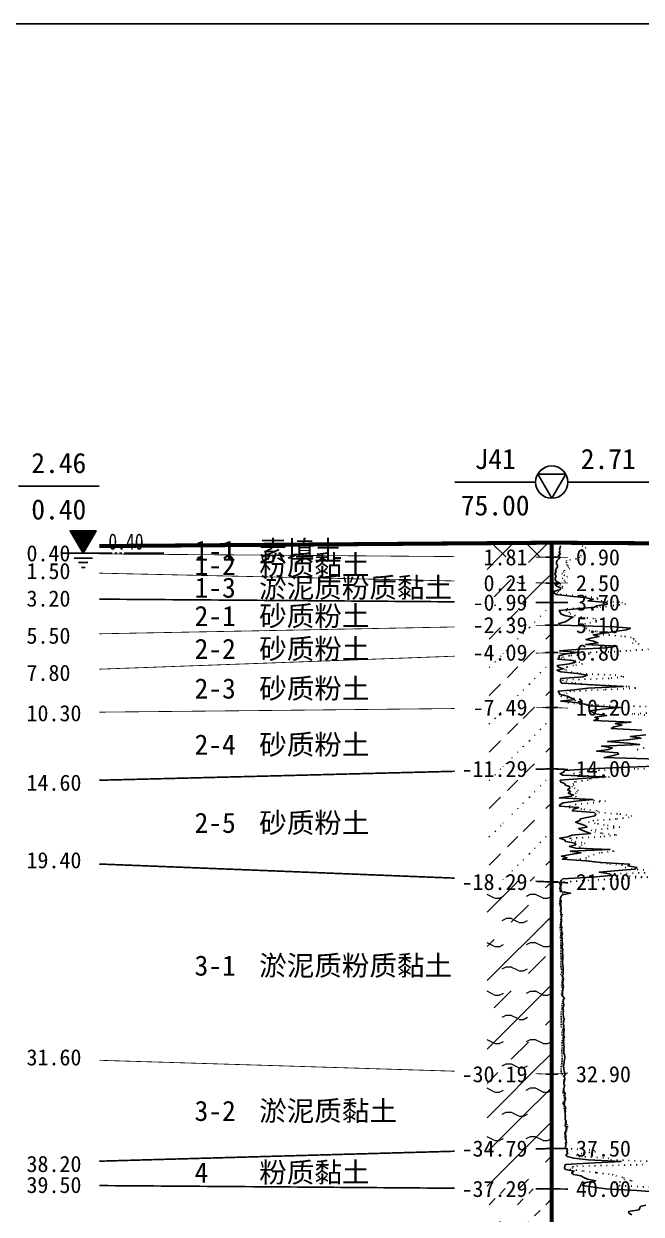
# Model space of a CAD drawing. Extents: x -37 to 3540, y -1485 to 297.
# Drawn here: x 1845.6 to 1922, y -1053.4 to -906 of the extents above; entities that cross this region are included whole.
import ezdxf
from ezdxf.enums import TextEntityAlignment as Align

# ---------------------------------------------------------------- set-up
doc = ezdxf.new("R2010")
doc.units = 0
doc.linetypes.add('DOT', pattern=[6.35, 0, -6.35])
doc.layers.get('0').update_dxf_attribs({"linetype": 'CONTINUOUS'})
for name, color, linetype in [('CURVE', 200, 'CONTINUOUS'), ('FRAME', 7, 'CONTINUOUS'), ('HOLE', 41, 'CONTINUOUS'), ('STRATUM', 241, 'CONTINUOUS')]:
    doc.layers.add(name, color=color, linetype=linetype)
doc.layers.add('HATCH', color=7, linetype='CONTINUOUS', lineweight=13)
doc.styles.add('ST', font='')
doc.styles.get('ST').set_extended_font_data('SimSun')
pattern_1 = [(45, (1459.3464, -1188), (-4.24264, 4.24264), [10, 0]), (45, (1460.4074, -1191.182), (-2.12132, 6.36396), [3, -3])]
pattern_2 = [(45, (1459.3464, -1188), (-4.24264, 4.24264), [10, 0]), (45, (1460.4074, -1191.182), (-2.12132, 6.36396), [3, -3]), (26.565, (1460.4205, -1188.2536), (5.999823, 5.999812), [0.567, -12.849]), (0, (1459.8535, -1188.2536), (0, 6), [0.567, -5.433]), (26.565, (1457.765, -1188), (5.999823, 5.999812), [0.567, -12.849]), (0, (1458.272, -1187.7464), (0, 6), [0.567, -5.433]), (153.435, (1459.8535, -1188.2536), (-5.999818, -5e-06), [1.134, -12.2826]), (26.565, (1463.4205, -1185.2536), (5.999823, 5.999812), [0.567, -12.849]), (0, (1462.8535, -1185.2536), (0, 6), [0.567, -5.433]), (26.565, (1460.765, -1185), (5.999823, 5.999812), [0.567, -12.849]), (0, (1461.272, -1184.7464), (0, 6), [0.567, -5.433]), (153.435, (1462.8535, -1185.2536), (-5.999818, -5e-06), [1.134, -12.2826])]
pattern_3 = [(45, (1459.3464, -1188), (-7e-07, 6.99998), [1.97196, -7.927535]), (45, (1462.1593, -1185.171), (-7e-07, 6.99998), [1.99367, -7.90583]), (45, (1464.414, -1182.918), (-7e-07, 6.99998), [1.81361, -8.08588]), (26.56505, (1459.3464, -1184.5), (7, 7), [0.0965, -15.55598]), (36.8699, (1460.0464, -1183.8), (7, 7), [0.19775, -34.80225]), (315, (1462.8464, -1181.024), (6.99998, 1e-06), [0.03305, -9.86644]), (26.56505, (1462.8464, -1188), (7, 7), [0.14475, -15.50773]), (26.56505, (1463.5464, -1187.3), (7, 7), [0.10528, -15.5472]), (90, (1463.8964, -1186.95), (-7, -5e-07), [0.02877, -6.97123]), (26.56505, (1464.2464, -1186.6), (7, 7), [0.09101, -31.21394]), (36.8699, (1464.9464, -1185.9), (7, 7), [0.11069, -34.88931]), (45, (1465.6464, -1185.2), (-2e-07, 6.99998), [0.10911, -9.79038]), (315, (1466.2605, -1184.452), (6.99998, 1e-06), [0.03305, -9.86644]), (36.8699, (1460.7464, -1183.1), (7, 7), [0.10224, -34.89776]), (53.1301, (1461.4464, -1182.4), (13.9999998, 21), [0.13438, -34.86562]), (53.1301, (1462.1464, -1181.7), (13.9999998, 21), [0.12625, -34.87375])]

# ---------------------------------------------------------------- blocks, each defined once
blk = doc.blocks.new('H_cpt_hole')
for p, q in [((-1.73, 1), (1.73, 1)), ((0, -2), (-1.73, 1)), ((1.73, 1), (0, -2))]:
    blk.add_line(p, q)
blk.add_circle((0, 0), 2)
blk = doc.blocks.new('Gwl')
blk.add_lwpolyline([(0, 0, 0, 3.22, 0), (0, 2.79, 3.22, 3.22, 0)], format="xyseb")
blk.add_lwpolyline([(0, 0), (1.61, 2.79), (-1.61, 2.79)], close=True)
for points in [[(-2.63, 0), (3.61, 0)], [(3.93, 0), (4.21, 0)], [(4.53, 0), (4.8, 0)], [(5.09, 0), (9.99, 0)], [(-1.09, -0.61), (1.16, -0.61)], [(-0.54, -1.14), (0.61, -1.14)], [(-0.19, -1.74), (0.26, -1.74)]]:
    blk.add_lwpolyline(points)
at = {"style": 'ST', "width": 0.8}
blk.add_attdef('*GWL', (3.14, 0.45), '', height=2, dxfattribs=at)

msp = doc.modelspace()

# ---------------------------------------------------------------- hatches: boundary and pattern name
at = {"layer": 'HATCH'}
h = msp.add_hatch(dxfattribs=at)
h.set_pattern_fill('STT', color=50, style=0)
h.set_pattern_definition([(45, (1459.3464, -1188), (-2.12132, 2.12132), [10, 0]), (135, (1459.3464, -1188), (-2.12132, -2.12132), [10, 0])])
h.paths.add_polyline_path([(1910.9, -970.24), (1902.9, -970.3), (1902.9, -971.99), (1910.9, -972.04)])
h.paths.add_polyline_path([(1901.69, -973.53), (1908.39, -973.53), (1908.39, -970.6), (1901.69, -970.6)], flags=9)
h = msp.add_hatch(dxfattribs=at)
h.set_pattern_fill('FZNT', color=32, style=0)
h.set_pattern_definition(pattern_1)
h.paths.add_polyline_path([(1910.9, -972.04), (1902.9, -971.99), (1902.9, -975.07), (1910.9, -975.24)])
h.paths.add_polyline_path([(1901.69, -976.73), (1908.39, -976.73), (1908.39, -973.8), (1901.69, -973.8)], flags=9)
h.paths.add_polyline_path([(1901.69, -973.53), (1908.39, -973.53), (1908.39, -970.6), (1901.69, -970.6)], flags=9)
h = msp.add_hatch(dxfattribs=at)
h.set_pattern_fill('YNFNT', color=251, style=0)
h.set_pattern_definition(pattern_2)
h.paths.add_polyline_path([(1910.9, -975.24), (1902.9, -975.07), (1902.9, -977.59), (1910.9, -977.64)])
h.paths.add_polyline_path([(1900.26, -979.13), (1908.39, -979.13), (1908.39, -976.2), (1900.26, -976.2)], flags=9)
h.paths.add_polyline_path([(1901.69, -976.73), (1908.39, -976.73), (1908.39, -973.8), (1901.69, -973.8)], flags=9)
h = msp.add_hatch(dxfattribs=at)
h.set_pattern_fill('SZFT', color=52, style=0)
h.set_pattern_definition(pattern_3)
h.paths.add_polyline_path([(1910.9, -977.64), (1902.9, -977.59), (1902.9, -980.6), (1910.9, -980.44)])
h.paths.add_polyline_path([(1900.26, -981.93), (1908.39, -981.93), (1908.39, -979), (1900.26, -979)], flags=9)
h.paths.add_polyline_path([(1900.26, -979.13), (1908.39, -979.13), (1908.39, -976.2), (1900.26, -976.2)], flags=9)
h = msp.add_hatch(dxfattribs=at)
h.set_pattern_fill('SZFT', color=52, style=0)
h.set_pattern_definition(pattern_3)
h.paths.add_polyline_path([(1910.9, -980.44), (1902.9, -980.6), (1902.9, -984.14), (1910.9, -983.84)])
h.paths.add_polyline_path([(1900.26, -985.33), (1908.39, -985.33), (1908.39, -982.4), (1900.26, -982.4)], flags=9)
h.paths.add_polyline_path([(1900.26, -981.93), (1908.39, -981.93), (1908.39, -979), (1900.26, -979)], flags=9)
h = msp.add_hatch(dxfattribs=at)
h.set_pattern_fill('SZFT', color=52, style=0)
h.set_pattern_definition(pattern_3)
h.paths.add_polyline_path([(1910.9, -983.84), (1902.9, -984.14), (1902.9, -990.73), (1910.9, -990.64)])
h.paths.add_polyline_path([(1900.26, -992.13), (1908.39, -992.13), (1908.39, -989.2), (1900.26, -989.2)], flags=9)
h.paths.add_polyline_path([(1900.26, -985.33), (1908.39, -985.33), (1908.39, -982.4), (1900.26, -982.4)], flags=9)
h = msp.add_hatch(dxfattribs=at)
h.set_pattern_fill('SZFT', color=52, style=0)
h.set_pattern_definition(pattern_3)
h.paths.add_polyline_path([(1910.9, -990.64), (1902.9, -990.73), (1902.9, -998.44), (1910.9, -998.24)])
h.paths.add_polyline_path([(1898.83, -999.73), (1908.39, -999.73), (1908.39, -996.8), (1898.83, -996.8)], flags=9)
h.paths.add_polyline_path([(1900.26, -992.13), (1908.39, -992.13), (1908.39, -989.2), (1900.26, -989.2)], flags=9)
h = msp.add_hatch(dxfattribs=at)
h.set_pattern_fill('SZFT', color=52, style=0)
h.set_pattern_definition(pattern_3)
h.paths.add_polyline_path([(1910.9, -998.24), (1902.9, -998.44), (1902.9, -1011.93), (1910.9, -1012.24)])
h.paths.add_polyline_path([(1898.83, -1013.73), (1908.39, -1013.73), (1908.39, -1010.8), (1898.83, -1010.8)], flags=9)
h.paths.add_polyline_path([(1898.83, -999.73), (1908.39, -999.73), (1908.39, -996.8), (1898.83, -996.8)], flags=9)
h = msp.add_hatch(dxfattribs=at)
h.set_pattern_fill('YNFNT', color=251, style=0)
h.set_pattern_definition(pattern_2)
h.paths.add_polyline_path([(1910.9, -1012.24), (1902.9, -1011.93), (1902.9, -1035.8), (1910.9, -1036.04)])
h.paths.add_polyline_path([(1898.83, -1037.53), (1908.39, -1037.53), (1908.39, -1034.6), (1898.83, -1034.6)], flags=9)
h.paths.add_polyline_path([(1898.83, -1013.73), (1908.39, -1013.73), (1908.39, -1010.8), (1898.83, -1010.8)], flags=9)
h = msp.add_hatch(dxfattribs=at)
h.set_pattern_fill('YNNT', color=251, style=0)
h.set_pattern_definition([(45, (1459.3464, -1188), (-2.12132, 2.12132), [10, 0]), (26.565, (1460.4205, -1188.2536), (5.999823, 5.999812), [0.567, -12.849]), (0, (1459.8535, -1188.2536), (0, 6), [0.567, -5.433]), (26.565, (1457.765, -1188), (5.999823, 5.999812), [0.567, -12.849]), (0, (1458.272, -1187.7464), (0, 6), [0.567, -5.433]), (153.435, (1459.8535, -1188.2536), (-5.999818, -5e-06), [1.134, -12.2826]), (26.565, (1463.4205, -1185.2536), (5.999823, 5.999812), [0.567, -12.849]), (0, (1462.8535, -1185.2536), (0, 6), [0.567, -5.433]), (26.565, (1460.765, -1185), (5.999823, 5.999812), [0.567, -12.849]), (0, (1461.272, -1184.7464), (0, 6), [0.567, -5.433]), (153.435, (1462.8535, -1185.2536), (-5.999818, -5e-06), [1.134, -12.2826])])
h.paths.add_polyline_path([(1910.9, -1036.04), (1902.9, -1035.8), (1902.9, -1045.47), (1910.9, -1045.24)])
h.paths.add_polyline_path([(1898.83, -1046.73), (1908.39, -1046.73), (1908.39, -1043.8), (1898.83, -1043.8)], flags=9)
h.paths.add_polyline_path([(1898.83, -1037.53), (1908.39, -1037.53), (1908.39, -1034.6), (1898.83, -1034.6)], flags=9)
h = msp.add_hatch(dxfattribs=at)
h.set_pattern_fill('FZNT', color=32, style=0)
h.set_pattern_definition(pattern_1)
h.paths.add_polyline_path([(1910.9, -1045.24), (1902.9, -1045.47), (1902.9, -1050.19), (1910.9, -1050.24)])
h.paths.add_polyline_path([(1898.83, -1051.73), (1908.39, -1051.73), (1908.39, -1048.8), (1898.83, -1048.8)], flags=9)
h.paths.add_polyline_path([(1898.83, -1046.73), (1908.39, -1046.73), (1908.39, -1043.8), (1898.83, -1043.8)], flags=9)
h = msp.add_hatch(dxfattribs=at)
h.set_pattern_fill('NZFT', color=52, style=0)
h.set_pattern_definition([(45, (1459.3464, -1188), (-6e-07, 6.99998), [0.9473, -8.9522]), (45, (1460.7464, -1186.6), (-6e-07, 6.99998), [0.9869, -8.9126]), (45, (1462.1464, -1185.2), (-6e-07, 6.99998), [1.06018, -8.83931]), (45, (1463.5464, -1183.8), (-6e-07, 6.99998), [0.94918, -8.95032]), (45, (1464.9464, -1182.4), (-6e-07, 6.99998), [1.0365, -8.86299]), (45, (1462.8464, -1188), (-6e-07, 6.99998), [1.01335, -8.88615]), (45, (1464.2464, -1186.6), (-6e-07, 6.99998), [1.07896, -12.12037]), (45, (1465.6464, -1185.2), (-6e-07, 6.99998), [0.99882, -8.90067]), (45, (1460.0464, -1183.8), (-4e-07, 6.99998), [1.05533, -8.84416]), (45, (1461.4464, -1182.4), (-4e-07, 6.99998), [1.0365, -8.86299])])
h.paths.add_polyline_path([(1910.9, -1050.24), (1902.9, -1050.19), (1902.9, -1058.36), (1910.9, -1057.64)])
h.paths.add_polyline_path([(1898.83, -1059.13), (1908.39, -1059.13), (1908.39, -1056.2), (1898.83, -1056.2)], flags=9)
h.paths.add_polyline_path([(1898.83, -1051.73), (1908.39, -1051.73), (1908.39, -1048.8), (1898.83, -1048.8)], flags=9)

# ---------------------------------------------------------------- linework, layer by layer
at = {"layer": 'CURVE', "color": 30, "linetype": 'Continuous'}
for points in [[(1911.98, -970.64), (1911.94, -970.84), (1911.86, -971.04), (1911.92, -971.24), (1911.81, -971.44), (1911.97, -971.64), (1911.71, -971.84), (1911.96, -972.04), (1911.79, -972.24), (1911.58, -972.44), (1911.48, -972.64), (1911.5, -972.84), (1911.6, -973.04), (1911.6, -973.24), (1911.51, -973.44), (1911.35, -973.64), (1911.43, -973.84), (1911.3, -974.04), (1911.35, -974.24), (1911.43, -974.44), (1911.32, -974.64), (1911.31, -974.84), (1911.51, -975.04), (1911.89, -975.24), (1911.32, -975.44), (1911.53, -975.64), (1911.99, -975.84), (1911.98, -976.04), (1911.23, -976.24), (1911.16, -976.44), (1911.43, -976.64), (1913.17, -976.84), (1914.88, -977.04), (1916.04, -977.24), (1915.4, -977.44), (1917.68, -977.64), (1917.78, -977.84), (1916.43, -978.04), (1916.21, -978.24), (1913.99, -978.44), (1911.8, -978.64), (1911.94, -978.84), (1912.01, -979.04), (1912.47, -979.24), (1913.56, -979.44), (1913.17, -979.64), (1912.94, -979.84), (1912.56, -980.04), (1911.76, -980.24), (1911.93, -980.44), (1918.67, -980.64), (1920.65, -980.84), (1920.15, -981.04), (1918.65, -981.24), (1917.44, -981.44), (1916.03, -981.64), (1916.76, -981.84), (1915.75, -982.04), (1915.15, -982.24), (1916.05, -982.44), (1916.62, -982.64), (1915.12, -982.84), (1918.98, -983.04), (1917.58, -983.24), (1914.42, -983.44), (1911.88, -983.64), (1914.12, -983.84), (1912.5, -984.04), (1911.82, -984.24), (1911.8, -984.44), (1911.64, -984.64), (1913.52, -984.84), (1913.87, -985.04), (1913.1, -985.24), (1911.58, -985.44), (1911.73, -985.64), (1912.33, -985.84), (1911.54, -986.04), (1912.01, -986.24), (1914.04, -986.44), (1915.31, -986.64), (1914.74, -986.84), (1912.04, -987.04), (1911.99, -987.24), (1911.98, -987.44), (1912.13, -987.64), (1916.08, -987.84), (1919.78, -988.04), (1915.35, -988.24), (1913.66, -988.44), (1911.7, -988.64), (1911.81, -988.84), (1911.91, -989.04), (1912.84, -989.24), (1913.26, -989.44), (1913.71, -989.64), (1912.01, -989.84), (1913.88, -990.04), (1914.99, -990.24), (1915.59, -990.44), (1919.41, -990.64), (1917.09, -990.84), (1915.58, -991.04), (1916, -991.24), (1916.25, -991.44), (1917.68, -991.64), (1916.24, -991.84), (1916.67, -992.04), (1916.11, -992.24), (1920.71, -992.44), (1918.76, -992.64), (1919.61, -992.84), (1918.63, -993.04), (1918.27, -993.24), (1922.07, -993.44)], [(1922.56, -994.04), (1920.63, -994.24), (1921.93, -994.44), (1920.25, -994.64), (1917.82, -994.84), (1920.34, -995.04), (1921.79, -995.24), (1917.07, -995.44), (1918.41, -995.64), (1917.91, -995.84), (1916.46, -996.04), (1919.05, -996.24), (1919.17, -996.44), (1918.36, -996.64), (1917.39, -996.84), (1924.08, -997.04)], [(1925.77, -997.84), (1920.41, -998.04), (1915.52, -998.24), (1912.53, -998.44), (1912.37, -998.64), (1911.94, -998.84), (1912.27, -999.04), (1917.44, -999.24), (1914.65, -999.44), (1911.96, -999.64), (1911.97, -999.84), (1912.47, -1000.04), (1912.6, -1000.24), (1913.1, -1000.44), (1913.13, -1000.64), (1912.86, -1000.84), (1913.23, -1001.04), (1912.94, -1001.24), (1913.53, -1001.44), (1913.32, -1001.64), (1911.85, -1001.84), (1915.96, -1002.04), (1913.87, -1002.24), (1912.31, -1002.44), (1911.96, -1002.64), (1911.86, -1002.84), (1914.25, -1003.04), (1913.58, -1003.24), (1913.46, -1003.44), (1916.14, -1003.64), (1916.36, -1003.84), (1916.25, -1004.04), (1915.47, -1004.24), (1914.45, -1004.44), (1914.36, -1004.64), (1913.86, -1004.84), (1914.43, -1005.04), (1914.99, -1005.24), (1915.27, -1005.44), (1914.22, -1005.64), (1914.63, -1005.84), (1915.17, -1006.04), (1915.7, -1006.24), (1913.37, -1006.44), (1912.89, -1006.64), (1911.87, -1006.84), (1912.49, -1007.04), (1912.63, -1007.24), (1913.79, -1007.44), (1913.88, -1007.64), (1913.07, -1007.84), (1913.88, -1008.04), (1918.13, -1008.24), (1913.19, -1008.44), (1914.52, -1008.64), (1913.22, -1008.84), (1912.09, -1009.04), (1912.77, -1009.24), (1912.2, -1009.44), (1915.14, -1009.64), (1917.01, -1009.84), (1920.53, -1010.04), (1920.35, -1010.24), (1921.45, -1010.44), (1921.18, -1010.64), (1919.15, -1010.84), (1916.79, -1011.04), (1918.07, -1011.24), (1918.31, -1011.44), (1915.86, -1011.64), (1912.29, -1011.84), (1912.1, -1012.04), (1911.98, -1012.24), (1911.91, -1012.44), (1911.97, -1012.64), (1911.94, -1012.84), (1911.91, -1013.04), (1911.98, -1013.24), (1911.96, -1013.44), (1913.23, -1013.64), (1912.25, -1013.84), (1912.04, -1014.04), (1912, -1014.24), (1911.97, -1014.44), (1912.08, -1014.64), (1912.04, -1014.84), (1912.04, -1015.04), (1912.04, -1015.24), (1912.05, -1015.44), (1912.05, -1015.64), (1912.01, -1015.84), (1912.06, -1016.04), (1912.04, -1016.24), (1912.1, -1016.44), (1912.06, -1016.64), (1912.09, -1016.84), (1912.1, -1017.04), (1912.08, -1017.24), (1912.05, -1017.44), (1912.04, -1017.64), (1912.14, -1017.84), (1912.12, -1018.04), (1912.12, -1018.24), (1912.15, -1018.44), (1912.24, -1018.64), (1912.16, -1018.84), (1912.17, -1019.04), (1912.19, -1019.24), (1912.19, -1019.44), (1912.2, -1019.64), (1912.24, -1019.84), (1912.23, -1020.04), (1912.2, -1020.24), (1912.21, -1020.44), (1912.26, -1020.64), (1912.24, -1020.84), (1912.23, -1021.04), (1912.26, -1021.24), (1912.27, -1021.44), (1912.29, -1021.64), (1912.27, -1021.84), (1912.24, -1022.04), (1912.23, -1022.24), (1912.28, -1022.44), (1912.28, -1022.64), (1912.32, -1022.84), (1912.32, -1023.04), (1912.32, -1023.24), (1912.31, -1023.44), (1912.33, -1023.64), (1912.14, -1023.84), (1912.26, -1024.04), (1912.36, -1024.24), (1912.32, -1024.44), (1912.28, -1024.64), (1912.28, -1024.84), (1912.32, -1025.04), (1912.36, -1025.24), (1912.29, -1025.44), (1912.28, -1025.64), (1912.23, -1025.84), (1912.24, -1026.04), (1912.24, -1026.24), (1912.26, -1026.44), (1912.5, -1026.64), (1912.31, -1026.84), (1912.3, -1027.04), (1912.37, -1027.24), (1912.38, -1027.44), (1912.37, -1027.64), (1912.29, -1027.84), (1912.33, -1028.04), (1912.35, -1028.24), (1912.33, -1028.44), (1912.31, -1028.64), (1912.36, -1028.84), (1912.37, -1029.04), (1912.44, -1029.24), (1912.4, -1029.44), (1912.37, -1029.64), (1912.33, -1029.84), (1912.38, -1030.04), (1912.37, -1030.24), (1912.42, -1030.44), (1912.45, -1030.64), (1912.4, -1030.84), (1912.41, -1031.04), (1912.36, -1031.24), (1912.5, -1031.44), (1912.35, -1031.64), (1912.39, -1031.84), (1912.36, -1032.04), (1912.38, -1032.24), (1912.41, -1032.44), (1912.45, -1032.64), (1912.38, -1032.84), (1912.38, -1033.04), (1912.4, -1033.24), (1912.38, -1033.44), (1912.49, -1033.64), (1912.54, -1033.84), (1912.52, -1034.04), (1912.48, -1034.24), (1912.45, -1034.44), (1912.43, -1034.64), (1912.4, -1034.84), (1912.3, -1035.04), (1912.39, -1035.24), (1912.41, -1035.44), (1912.42, -1035.64), (1912.46, -1035.84), (1912.62, -1036.04), (1912.44, -1036.24), (1912.48, -1036.44), (1912.51, -1036.64), (1912.47, -1036.84), (1912.45, -1037.04), (1912.41, -1037.24), (1912.47, -1037.44), (1912.43, -1037.64), (1912.38, -1037.84), (1912.4, -1038.04), (1912.43, -1038.24), (1912.57, -1038.44), (1912.54, -1038.64), (1912.52, -1038.84), (1912.62, -1039.04), (1912.56, -1039.24), (1912.51, -1039.44), (1912.29, -1039.64), (1912.44, -1039.84), (1912.54, -1040.04), (1912.66, -1040.24), (1912.53, -1040.44), (1912.61, -1040.64), (1912.56, -1040.84), (1912.56, -1041.04), (1912.59, -1041.24), (1912.57, -1041.44), (1912.55, -1041.64), (1912.67, -1041.84), (1912.7, -1042.04), (1912.59, -1042.24), (1912.56, -1042.44), (1912.74, -1042.64), (1912.69, -1042.84), (1912.64, -1043.04), (1912.57, -1043.24), (1912.54, -1043.44), (1912.63, -1043.64), (1912.63, -1043.84), (1912.64, -1044.04), (1912.68, -1044.24), (1912.69, -1044.44), (1912.6, -1044.64), (1912.64, -1044.84), (1912.62, -1045.04), (1912.63, -1045.24), (1912.86, -1045.44), (1912.75, -1045.64), (1912.91, -1045.84), (1912.64, -1046.04), (1912.83, -1046.24), (1913.62, -1046.44), (1915.4, -1046.64), (1919.48, -1046.84), (1915.44, -1047.04), (1912.61, -1047.24), (1912.53, -1047.44), (1912.47, -1047.64), (1912.61, -1047.84), (1913.67, -1048.04), (1913.35, -1048.24), (1913.58, -1048.44), (1914.5, -1048.64), (1914.87, -1048.84), (1915.32, -1049.04), (1916.34, -1049.24), (1915.14, -1049.44), (1914.82, -1049.64), (1914.72, -1049.84), (1916.05, -1050.04), (1917.62, -1050.24), (1921.44, -1050.44), (1924.14, -1050.64)], [(1922.56, -1052.24), (1921.85, -1052.44), (1921.81, -1052.64), (1921.69, -1052.84), (1920.41, -1053.04), (1920.46, -1053.24), (1920.8, -1053.44)]]:
    msp.add_lwpolyline(points, dxfattribs=at)
at = {"layer": 'CURVE', "color": 100, "linetype": 'DOT', "ltscale": 0.1}
for points in [[(1914.67, -970.64), (1915.11, -970.84), (1914.7, -971.04), (1914.64, -971.24), (1914.85, -971.44), (1914.93, -971.64), (1914.56, -971.84), (1914.39, -972.04), (1913.96, -972.24), (1912.73, -972.44), (1912.73, -972.64), (1912.74, -972.84), (1912.87, -973.04), (1912.95, -973.24), (1913.14, -973.44), (1912.5, -973.64), (1912.42, -973.84), (1912.17, -974.04), (1912.41, -974.24), (1912.86, -974.44), (1912.19, -974.64), (1912.42, -974.84), (1912.62, -975.04), (1911.94, -975.24), (1911.91, -975.44), (1912.21, -975.64), (1912.29, -975.84), (1911.89, -976.04), (1911.76, -976.24), (1911.53, -976.44), (1911.95, -976.64), (1914.32, -976.84), (1916.51, -977.04), (1916.56, -977.24), (1917, -977.44), (1919.56, -977.64), (1920.05, -977.84), (1918.4, -978.04), (1916.56, -978.24), (1912.73, -978.44), (1912.72, -978.64), (1913.04, -978.84), (1913.17, -979.04), (1913.73, -979.24), (1914.52, -979.44), (1916.25, -979.64), (1916.4, -979.84), (1916.43, -980.04), (1915.09, -980.24), (1914.58, -980.44), (1914.9, -980.64), (1915.25, -980.84), (1914.79, -981.04), (1916.48, -981.24), (1917.93, -981.44), (1917.25, -981.64), (1919.92, -981.84), (1921.01, -982.04), (1921.01, -982.24), (1921.34, -982.44), (1920.89, -982.64), (1921.98, -982.84)], [(1922.89, -983.44), (1920.18, -983.64), (1915.46, -983.84), (1915.57, -984.04), (1913.09, -984.24), (1912.1, -984.44), (1912.44, -984.64), (1913.74, -984.84), (1914.28, -985.04), (1914.7, -985.24), (1913.59, -985.44), (1912.77, -985.64), (1912.49, -985.84), (1912.63, -986.04), (1913.3, -986.24), (1914.42, -986.44), (1918.75, -986.64), (1919.81, -986.84), (1918, -987.04), (1912.25, -987.24), (1912.63, -987.44), (1913.78, -987.64), (1915.68, -987.84), (1920.42, -988.04), (1921.3, -988.24), (1917.39, -988.44), (1913.25, -988.64), (1912.79, -988.84), (1912.5, -989.04), (1912.04, -989.24), (1912.84, -989.44), (1914.56, -989.64), (1913.2, -989.84), (1912.9, -990.04), (1914.37, -990.24), (1918.83, -990.44), (1928.11, -990.64)], [(1924.13, -991.24), (1920.86, -991.44), (1922.77, -991.64)], [(1922.33, -995.64), (1921.46, -995.84), (1922.02, -996.04)], [(1940.02, -998.04), (1921.2, -998.24), (1916.1, -998.44), (1914.43, -998.64), (1913.58, -998.84), (1914.61, -999.04), (1918.04, -999.24), (1915.65, -999.44), (1915.42, -999.64), (1913.77, -999.84), (1913.52, -1000.04), (1913.66, -1000.24), (1913.4, -1000.44), (1913.72, -1000.64), (1914.16, -1000.84), (1914.05, -1001.04), (1913.92, -1001.24), (1913.56, -1001.44), (1913.94, -1001.64), (1913.71, -1001.84), (1914.62, -1002.04), (1917.56, -1002.24), (1916.11, -1002.44), (1913.91, -1002.64), (1913.05, -1002.84), (1913.06, -1003.04), (1914.89, -1003.24), (1916.58, -1003.44), (1916.73, -1003.64), (1919.34, -1003.84), (1920.82, -1004.04), (1920.5, -1004.24), (1918.86, -1004.44), (1916.1, -1004.64), (1915.45, -1004.84), (1916.57, -1005.04), (1917.79, -1005.24), (1919.35, -1005.44), (1917.88, -1005.64), (1915.78, -1005.84), (1916.23, -1006.04), (1917.18, -1006.24), (1918.92, -1006.44), (1916.98, -1006.64), (1913.11, -1006.84), (1913.33, -1007.04), (1913.8, -1007.24), (1915.05, -1007.44), (1914.67, -1007.64), (1914.34, -1007.84), (1914.4, -1008.04), (1917.69, -1008.24), (1918.63, -1008.44), (1916.87, -1008.64), (1916.16, -1008.84), (1915.54, -1009.04), (1915.21, -1009.24), (1914.37, -1009.44), (1915.45, -1009.64), (1916.99, -1009.84), (1918.09, -1010.04), (1920.56, -1010.24), (1919.97, -1010.44), (1920.75, -1010.64), (1923.58, -1010.84)], [(1923.92, -1011.04), (1918.6, -1011.24), (1919.04, -1011.44), (1922.78, -1011.64), (1919.67, -1011.84), (1915.5, -1012.04), (1912.55, -1012.24), (1912.09, -1012.44), (1912.05, -1012.64), (1912.08, -1012.84), (1912.04, -1013.04), (1912.11, -1013.24), (1912.55, -1013.44), (1912.32, -1013.64), (1912.14, -1013.84), (1912.12, -1014.04), (1911.99, -1014.24), (1911.92, -1014.44), (1911.9, -1014.64), (1911.88, -1014.84), (1911.91, -1015.04), (1911.93, -1015.24), (1912.02, -1015.44), (1911.97, -1015.64), (1911.98, -1015.84), (1912, -1016.04), (1912.14, -1016.24), (1912.22, -1016.44), (1912.08, -1016.64), (1912.04, -1016.84), (1912.04, -1017.04), (1912.04, -1017.24), (1912, -1017.44), (1911.99, -1017.64), (1911.94, -1017.84), (1911.94, -1018.04), (1911.98, -1018.24), (1912, -1018.44), (1912.04, -1018.64), (1912.03, -1018.84), (1912, -1019.04), (1912, -1019.24), (1912.04, -1019.44), (1912.03, -1019.64), (1912.01, -1019.84), (1912.03, -1020.04), (1912.03, -1020.24), (1912.05, -1020.44), (1912.01, -1020.64), (1912.01, -1020.84), (1912.01, -1021.04), (1912.04, -1021.24), (1912.06, -1021.44), (1912.06, -1021.64), (1912.06, -1021.84), (1912.05, -1022.04), (1912.03, -1022.24), (1912.03, -1022.44), (1912.04, -1022.64), (1912.07, -1022.84), (1912.1, -1023.04), (1912.12, -1023.24), (1912.14, -1023.44), (1912, -1023.64), (1912.22, -1023.84), (1912.34, -1024.04), (1912.25, -1024.24), (1912.15, -1024.44), (1912.13, -1024.64), (1912.14, -1024.84), (1912.11, -1025.04), (1912.14, -1025.24), (1912.26, -1025.44), (1912.2, -1025.64), (1912.18, -1025.84), (1912.12, -1026.04), (1912.07, -1026.24), (1912.31, -1026.44), (1912.43, -1026.64), (1912.34, -1026.84), (1912.26, -1027.04), (1912.23, -1027.24), (1912.16, -1027.44), (1912.18, -1027.64), (1912.19, -1027.84), (1912.18, -1028.04), (1912.11, -1028.24), (1912.06, -1028.44), (1912.06, -1028.64), (1912.06, -1028.84), (1912.07, -1029.04), (1912.08, -1029.24), (1912.11, -1029.44), (1912.08, -1029.64), (1912.08, -1029.84), (1912.06, -1030.04), (1912.05, -1030.24), (1912.27, -1030.44), (1912.24, -1030.64), (1912.19, -1030.84), (1912.13, -1031.04), (1912.15, -1031.24), (1912.32, -1031.44), (1912.32, -1031.64), (1912.23, -1031.84), (1912.17, -1032.04), (1912.19, -1032.24), (1912.2, -1032.44), (1912.21, -1032.64), (1912.18, -1032.84), (1912.14, -1033.04), (1912.16, -1033.24), (1912.18, -1033.44), (1912.16, -1033.64), (1912.2, -1033.84), (1912.2, -1034.04), (1912.2, -1034.24), (1912.18, -1034.44), (1912.14, -1034.64), (1912.12, -1034.84), (1912.08, -1035.04), (1912.05, -1035.24), (1912.05, -1035.44), (1912.07, -1035.64), (1912.08, -1035.84), (1912.18, -1036.04), (1912.28, -1036.24), (1912.51, -1036.44), (1912.45, -1036.64), (1912.43, -1036.84), (1912.38, -1037.04), (1912.4, -1037.24), (1912.53, -1037.44), (1912.46, -1037.64), (1912.36, -1037.84), (1912.3, -1038.04), (1912.3, -1038.24), (1912.31, -1038.44), (1912.4, -1038.64), (1912.43, -1038.84), (1912.47, -1039.04), (1912.49, -1039.24), (1912.3, -1039.44), (1912.5, -1039.64), (1912.47, -1039.84), (1912.43, -1040.04), (1912.44, -1040.24), (1912.48, -1040.44), (1912.51, -1040.64), (1912.55, -1040.84), (1912.56, -1041.04), (1912.56, -1041.24), (1912.58, -1041.44), (1912.57, -1041.64), (1912.63, -1041.84), (1912.53, -1042.04), (1912.76, -1042.24), (1912.87, -1042.44), (1912.86, -1042.64), (1912.77, -1042.84), (1912.74, -1043.04), (1912.69, -1043.24), (1912.62, -1043.44), (1912.54, -1043.64), (1912.55, -1043.84), (1912.55, -1044.04), (1912.61, -1044.24), (1912.75, -1044.44), (1912.67, -1044.64), (1912.65, -1044.84), (1912.61, -1045.04), (1912.58, -1045.24), (1916.13, -1045.44), (1916.33, -1045.64), (1914.64, -1045.84), (1913.97, -1046.04), (1914.27, -1046.24), (1917.9, -1046.44), (1918.2, -1046.64), (1923.31, -1046.84)], [(1922.19, -1047.24), (1913.57, -1047.44), (1913.49, -1047.64), (1913.16, -1047.84), (1914.83, -1048.04), (1916.46, -1048.24), (1918.4, -1048.44), (1918.84, -1048.64), (1919.77, -1048.84), (1919.86, -1049.04), (1920.86, -1049.24), (1918.67, -1049.44), (1918.87, -1049.64), (1919.26, -1049.84), (1923.6, -1050.04)]]:
    msp.add_lwpolyline(points, dxfattribs=at)
at = {"layer": 'FRAME', "linetype": 'Continuous'}
msp.add_line((2120.07, -906), (1242.61, -906), dxfattribs=at)
at = {"layer": 'HOLE', "linetype": 'Continuous'}
for points in [[(1844.88, -963.25), (1854.88, -963.25)], [(1908.9, -962.74), (1898.9, -962.74)], [(1912.9, -962.74), (1922.9, -962.74)], [(1910.15, -972.04), (1911.65, -972.04)], [(1910.15, -975.24), (1911.65, -975.24)], [(1910.15, -977.64), (1911.65, -977.64)], [(1910.15, -980.44), (1911.65, -980.44)], [(1910.15, -983.84), (1911.65, -983.84)], [(1910.15, -990.64), (1911.65, -990.64)], [(1910.15, -998.24), (1911.65, -998.24)], [(1910.15, -1012.24), (1911.65, -1012.24)], [(1910.15, -1036.04), (1911.65, -1036.04)], [(1910.15, -1045.24), (1911.65, -1045.24)], [(1910.15, -1050.24), (1911.65, -1050.24)]]:
    msp.add_lwpolyline(points, dxfattribs=at)
at = {"layer": 'HOLE', "linetype": 'Continuous', "const_width": 0.5}
msp.add_lwpolyline([(1910.9, -970.24), (1910.9, -1118.94)], dxfattribs=at)
at = {"layer": 'STRATUM', "linetype": 'Continuous'}
for points, const_width in [([(1854.88, -970.66), (1910.9, -970.24), (1980.11, -970.65), (2047.68, -970.71), (2067.68, -970.71)], 0.5), ([(1854.88, -971.63), (1876.89, -971.79), (1898.9, -971.96)], 0.1), ([(1908.9, -972.03), (1910.9, -972.04), (1912.9, -972.06)], 0.1), ([(1854.88, -974.01), (1876.89, -974.5), (1898.9, -974.98)], 0.1), ([(1908.9, -975.2), (1910.9, -975.24), (1912.9, -975.24)], 0.1), ([(1854.88, -977.23), (1876.89, -977.39), (1898.9, -977.56)], 0.2), ([(1908.9, -977.63), (1910.9, -977.64), (1912.9, -977.66)], 0.2), ([(1854.88, -981.52), (1876.89, -981.1), (1898.9, -980.67)], 0.1), ([(1908.9, -980.48), (1910.9, -980.44), (1912.9, -980.47)], 0.1), ([(1854.88, -985.9), (1876.89, -985.1), (1898.9, -984.29)], 0.1), ([(1908.9, -983.92), (1910.9, -983.84), (1912.9, -983.97)], 0.1), ([(1854.88, -991.22), (1876.89, -991), (1898.9, -990.77)], 0.1), ([(1908.9, -990.66), (1910.9, -990.64), (1912.9, -990.72)], 0.1), ([(1854.88, -999.65), (1876.89, -999.1), (1898.9, -998.54)], 0.2), ([(1908.9, -998.29), (1910.9, -998.24), (1912.9, -998.31)], 0.2), ([(1854.88, -1010.02), (1876.89, -1010.89), (1898.9, -1011.77)], 0.2), ([(1908.9, -1012.16), (1910.9, -1012.24), (1912.9, -1012.35)], 0.2), ([(1854.88, -1034.32), (1876.89, -1034.99), (1898.9, -1035.67)], 0.1), ([(1908.9, -1035.98), (1910.9, -1036.04), (1912.9, -1035.91)], 0.1), ([(1854.88, -1046.81), (1876.89, -1046.19), (1898.9, -1045.58)], 0.2), ([(1908.9, -1045.3), (1910.9, -1045.24), (1912.9, -1045.26)], 0.2), ([(1854.88, -1049.83), (1876.89, -1049.99), (1898.9, -1050.16)], 0.2), ([(1908.9, -1050.23), (1910.9, -1050.24), (1912.9, -1050.26)], 0.2)]:
    msp.add_lwpolyline(points, dxfattribs=dict(at, const_width=const_width))

# ---------------------------------------------------------------- block references
at = {"layer": 'CURVE'}
msp.add_blockref('Gwl', (1852.88, -971.55), dxfattribs=at).add_auto_attribs({'*GWL': '0.40'})
at = {"layer": 'HOLE'}
msp.add_blockref('H_cpt_hole', (1910.9, -962.74), dxfattribs=at)

# ---------------------------------------------------------------- texts
at = {"layer": 'HOLE', "style": 'ST'}
for s, p in [('2.46', (1849.88, -960.37)), ('J41', (1903.9, -959.87)), ('2.71', (1917.9, -959.87)), ('0.40', (1849.88, -966.12)), ('75.00', (1903.9, -965.62))]:
    msp.add_text(s, height=2.5, dxfattribs=at).set_placement(p, align=Align.MIDDLE_CENTER)
for s, p in [('0.40', (1845.88, -971.55)), ('0.90', (1913.9, -972.04)), ('1.50', (1845.88, -973.75)), ('2.50', (1913.9, -975.24)), ('3.20', (1845.88, -977.15)), ('3.70', (1913.9, -977.64)), ('5.10', (1913.9, -980.44)), ('5.50', (1845.88, -981.75)), ('6.80', (1913.9, -983.84)), ('7.80', (1845.88, -986.35)), ('10.20', (1913.9, -990.64)), ('10.30', (1845.88, -991.35)), ('14.00', (1913.9, -998.24)), ('14.60', (1845.88, -999.95)), ('19.40', (1845.88, -1009.55)), ('21.00', (1913.9, -1012.24)), ('31.60', (1845.88, -1033.95)), ('32.90', (1913.9, -1036.04)), ('37.50', (1913.9, -1045.24)), ('38.20', (1845.88, -1047.15)), ('39.50', (1845.88, -1049.75)), ('40.00', (1913.9, -1050.24))]:
    msp.add_text(s, height=2, dxfattribs=at).set_placement(p, align=Align.MIDDLE_LEFT)
for s, p in [('1.81', (1907.9, -972.04)), ('0.21', (1907.9, -975.24)), ('-0.99', (1907.9, -977.64)), ('-2.39', (1907.9, -980.44)), ('-4.09', (1907.9, -983.84)), ('-7.49', (1907.9, -990.64)), ('-11.29', (1907.9, -998.24)), ('-18.29', (1907.9, -1012.24)), ('-30.19', (1907.9, -1036.04)), ('-34.79', (1907.9, -1045.24)), ('-37.29', (1907.9, -1050.24))]:
    msp.add_text(s, height=2, dxfattribs=at).set_placement(p, align=Align.MIDDLE_RIGHT)
at = {"layer": 'STRATUM', "style": 'ST'}
for s, p in [('素填土', (1874.69, -971.23)), ('1-1', (1866.69, -971.23)), ('1-2', (1866.69, -973)), ('粉质黏土', (1874.69, -973)), ('1-3', (1866.69, -975.8)), ('淤泥质粉质黏土', (1874.69, -975.8)), ('2-1', (1866.69, -979.31)), ('砂质粉土', (1874.69, -979.31)), ('2-2', (1866.69, -983.38)), ('砂质粉土', (1874.69, -983.38)), ('2-3', (1866.69, -988.29)), ('砂质粉土', (1874.69, -988.29)), ('2-4', (1866.69, -995.23)), ('砂质粉土', (1874.69, -995.23)), ('砂质粉土', (1874.69, -1004.92)), ('2-5', (1866.69, -1004.92)), ('淤泥质粉质黏土', (1874.69, -1022.59)), ('3-1', (1866.69, -1022.59)), ('淤泥质黏土', (1874.69, -1040.58)), ('3-2', (1866.69, -1040.58)), ('4', (1866.69, -1048.2)), ('粉质黏土', (1874.69, -1048.2))]:
    msp.add_text(s, height=2.5, dxfattribs=at).set_placement(p, align=Align.MIDDLE_LEFT)

doc.saveas('drawing.dxf')
